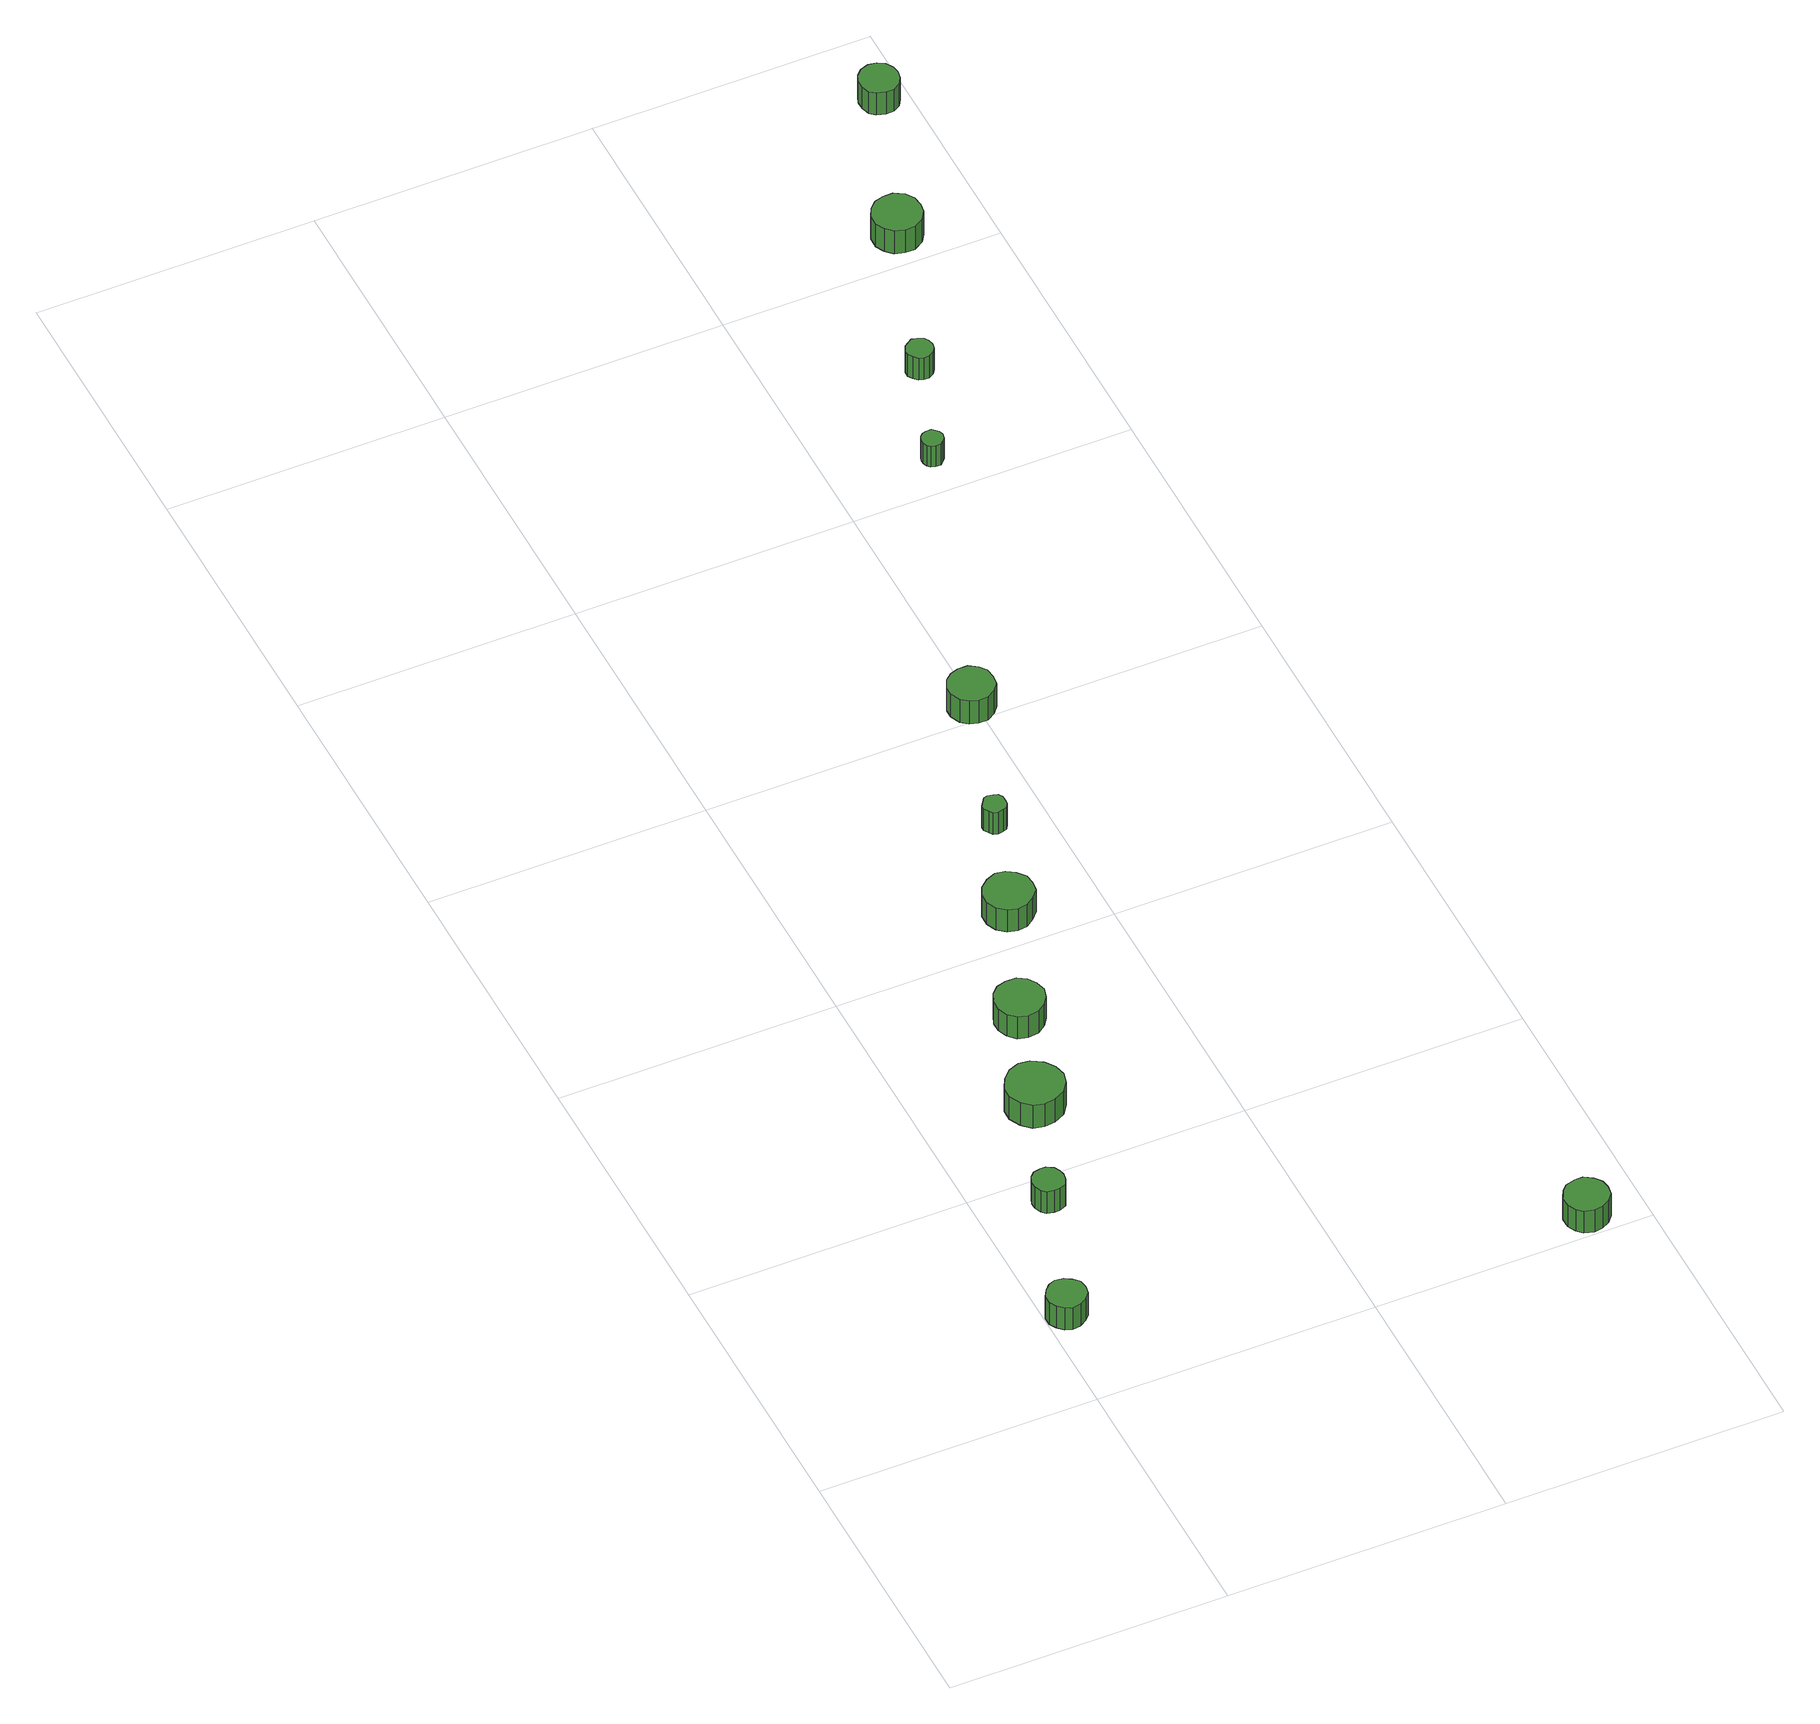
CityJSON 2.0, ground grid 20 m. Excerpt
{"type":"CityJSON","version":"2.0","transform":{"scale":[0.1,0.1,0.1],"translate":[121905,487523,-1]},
"CityObjects":{
"tree1":{"type":"SolitaryVegetationObject","attributes":{"function":"something"},"geometry":[{"type":"MultiSurface","lod":"1","boundaries":[[[0,1,2,3,4,5,6,7,8,9,10,11,12,13,14]],[[15,16,17,18,19,20,21,22,23,24,25,26,27,28,29]],[[0,29,28,1]],[[1,28,27,2]],[[2,27,26,3]],[[3,26,25,4]],[[4,25,24,5]],[[5,24,23,6]],[[6,23,22,7]],[[7,22,21,8]],[[8,21,20,9]],[[9,20,19,10]],[[10,19,18,11]],[[11,18,17,12]],[[12,17,16,13]],[[13,16,15,14]],[[14,15,29,0]]]}]},
"tree2":{"type":"SolitaryVegetationObject","attributes":{"function":"something"},"geometry":[{"type":"MultiSurface","lod":"1","boundaries":[[[30,31,32,33,34,35,36,37,38,39,40,41,42,43,44]],[[45,46,47,48,49,50,51,52,53,54,55,56,57,58,59]],[[30,59,58,31]],[[31,58,57,32]],[[32,57,56,33]],[[33,56,55,34]],[[34,55,54,35]],[[35,54,53,36]],[[36,53,52,37]],[[37,52,51,38]],[[38,51,50,39]],[[39,50,49,40]],[[40,49,48,41]],[[41,48,47,42]],[[42,47,46,43]],[[43,46,45,44]],[[44,45,59,30]]]}]},
"tree3":{"type":"SolitaryVegetationObject","attributes":{"function":"something"},"geometry":[{"type":"MultiSurface","lod":"1","boundaries":[[[60,61,62,63,64,65,66,67,68,69,70,71,72,73,74]],[[75,76,77,78,79,80,81,82,83,84,85,86,87,88,89]],[[60,89,88,61]],[[61,88,87,62]],[[62,87,86,63]],[[63,86,85,64]],[[64,85,84,65]],[[65,84,83,66]],[[66,83,82,67]],[[67,82,81,68]],[[68,81,80,69]],[[69,80,79,70]],[[70,79,78,71]],[[71,78,77,72]],[[72,77,76,73]],[[73,76,75,74]],[[74,75,89,60]]]}]},
"tree4":{"type":"SolitaryVegetationObject","attributes":{"function":"something"},"geometry":[{"type":"MultiSurface","lod":"1","boundaries":[[[90,91,92,93,94,95,96,97,98,99,100,101,102,103,104]],[[105,106,107,108,109,110,111,112,113,114,115,116,117,118,119]],[[90,119,118,91]],[[91,118,117,92]],[[92,117,116,93]],[[93,116,115,94]],[[94,115,114,95]],[[95,114,113,96]],[[96,113,112,97]],[[97,112,111,98]],[[98,111,110,99]],[[99,110,109,100]],[[100,109,108,101]],[[101,108,107,102]],[[102,107,106,103]],[[103,106,105,104]],[[104,105,119,90]]]}]},
"tree5":{"type":"SolitaryVegetationObject","attributes":{"function":"something"},"geometry":[{"type":"MultiSurface","lod":"1","boundaries":[[[120,121,122,123,124,125,126,127,128,129,130,131,132,133,134]],[[135,136,137,138,139,140,141,142,143,144,145,146,147,148,149]],[[120,149,148,121]],[[121,148,147,122]],[[122,147,146,123]],[[123,146,145,124]],[[124,145,144,125]],[[125,144,143,126]],[[126,143,142,127]],[[127,142,141,128]],[[128,141,140,129]],[[129,140,139,130]],[[130,139,138,131]],[[131,138,137,132]],[[132,137,136,133]],[[133,136,135,134]],[[134,135,149,120]]]}]},
"tree6":{"type":"SolitaryVegetationObject","attributes":{"function":"something"},"geometry":[{"type":"MultiSurface","lod":"1","boundaries":[[[150,151,152,153,154,155,156,157,158,159,160,161,162,163,164]],[[165,166,167,168,169,170,171,172,173,174,175,176,177,178,179]],[[150,179,178,151]],[[151,178,177,152]],[[152,177,176,153]],[[153,176,175,154]],[[154,175,174,155]],[[155,174,173,156]],[[156,173,172,157]],[[157,172,171,158]],[[158,171,170,159]],[[159,170,169,160]],[[160,169,168,161]],[[161,168,167,162]],[[162,167,166,163]],[[163,166,165,164]],[[164,165,179,150]]]}]},
"tree7":{"type":"SolitaryVegetationObject","attributes":{"function":"something"},"geometry":[{"type":"MultiSurface","lod":"1","boundaries":[[[180,181,182,183,184,185,186,187,188,189,190,191,192,193,194]],[[195,196,197,198,199,200,201,202,203,204,205,206,207,208,209]],[[180,209,208,181]],[[181,208,207,182]],[[182,207,206,183]],[[183,206,205,184]],[[184,205,204,185]],[[185,204,203,186]],[[186,203,202,187]],[[187,202,201,188]],[[188,201,200,189]],[[189,200,199,190]],[[190,199,198,191]],[[191,198,197,192]],[[192,197,196,193]],[[193,196,195,194]],[[194,195,209,180]]]}]},
"tree8":{"type":"SolitaryVegetationObject","attributes":{"function":"something"},"geometry":[{"type":"MultiSurface","lod":"1","boundaries":[[[210,211,212,213,214,215,216,217,218,219,220,221,222,223,224]],[[225,226,227,228,229,230,231,232,233,234,235,236,237,238,239]],[[210,239,238,211]],[[211,238,237,212]],[[212,237,236,213]],[[213,236,235,214]],[[214,235,234,215]],[[215,234,233,216]],[[216,233,232,217]],[[217,232,231,218]],[[218,231,230,219]],[[219,230,229,220]],[[220,229,228,221]],[[221,228,227,222]],[[222,227,226,223]],[[223,226,225,224]],[[224,225,239,210]]]}]},
"tree9":{"type":"SolitaryVegetationObject","attributes":{"function":"something"},"geometry":[{"type":"MultiSurface","lod":"1","boundaries":[[[240,241,242,243,244,245,246,247,248,249,250,251,252,253,254]],[[255,256,257,258,259,260,261,262,263,264,265,266,267,268,269]],[[240,269,268,241]],[[241,268,267,242]],[[242,267,266,243]],[[243,266,265,244]],[[244,265,264,245]],[[245,264,263,246]],[[246,263,262,247]],[[247,262,261,248]],[[248,261,260,249]],[[249,260,259,250]],[[250,259,258,251]],[[251,258,257,252]],[[252,257,256,253]],[[253,256,255,254]],[[254,255,269,240]]]}]},
"tree10":{"type":"SolitaryVegetationObject","attributes":{"function":"something"},"geometry":[{"type":"MultiSurface","lod":"1","boundaries":[[[270,271,272,273,274,275,276,277,278,279,280,281,282,283,284]],[[285,286,287,288,289,290,291,292,293,294,295,296,297,298,299]],[[270,299,298,271]],[[271,298,297,272]],[[272,297,296,273]],[[273,296,295,274]],[[274,295,294,275]],[[275,294,293,276]],[[276,293,292,277]],[[277,292,291,278]],[[278,291,290,279]],[[279,290,289,280]],[[280,289,288,281]],[[281,288,287,282]],[[282,287,286,283]],[[283,286,285,284]],[[284,285,299,270]]]}]},
"tree11":{"type":"SolitaryVegetationObject","attributes":{"function":"something"},"geometry":[{"type":"MultiSurface","lod":"1","boundaries":[[[300,301,302,303,304,305,306,307,308,309,310,311,312,313,314]],[[315,316,317,318,319,320,321,322,323,324,325,326,327,328,329]],[[300,329,328,301]],[[301,328,327,302]],[[302,327,326,303]],[[303,326,325,304]],[[304,325,324,305]],[[305,324,323,306]],[[306,323,322,307]],[[307,322,321,308]],[[308,321,320,309]],[[309,320,319,310]],[[310,319,318,311]],[[311,318,317,312]],[[312,317,316,313]],[[313,316,315,314]],[[314,315,329,300]]]}]},
"tree12":{"type":"SolitaryVegetationObject","attributes":{"function":"something"},"geometry":[{"type":"MultiSurface","lod":"1","boundaries":[[[330,331,332,333,334,335,336,337,338,339,340,341,342,343,344]],[[345,346,347,348,349,350,351,352,353,354,355,356,357,358,359]],[[330,359,358,331]],[[331,358,357,332]],[[332,357,356,333]],[[333,356,355,334]],[[334,355,354,335]],[[335,354,353,336]],[[336,353,352,337]],[[337,352,351,338]],[[338,351,350,339]],[[339,350,349,340]],[[340,349,348,341]],[[341,348,347,342]],[[342,347,346,343]],[[343,346,345,344]],[[344,345,359,330]]]}]}
},
"vertices":[
[29,79,26],[28,85,26],[24,89,26],[19,92,26],[13,93,26],[8,91,26],[4,87,26],[1,82,26],[1,76,26],[4,71,26],[8,67,26],[13,65,26],[19,66,26],[24,69,26],[28,73,26],[28,73,6],[24,69,6],[19,66,6],[13,65,6],[8,67,6],[4,71,6],[1,76,6],[1,82,6],[4,87,6],[8,91,6],[13,93,6],[19,92,6],[24,89,6],[28,85,6],[29,79,6],
[60,179,26],[59,183,26],[57,187,26],[52,190,26],[48,190,26],[43,189,26],[40,186,26],[38,181,26],[38,177,26],[40,172,26],[43,169,26],[48,168,26],[52,168,26],[57,170,26],[59,174,26],[59,174,6],[57,170,6],[52,168,6],[48,168,6],[43,169,6],[40,172,6],[38,177,6],[38,181,6],[40,186,6],[43,189,6],[48,190,6],[52,190,6],[57,187,6],[59,183,6],[60,179,6],
[99,262,27],[97,270,27],[92,277,27],[84,282,27],[76,283,27],[68,280,27],[62,274,27],[58,266,27],[58,258,27],[62,250,27],[68,244,27],[76,242,27],[84,243,27],[92,247,27],[97,254,27],[97,254,6],[92,247,6],[84,243,6],[76,242,6],[68,244,6],[62,250,6],[58,258,6],[58,266,6],[62,274,6],[68,280,6],[76,283,6],[84,282,6],[92,277,6],[97,270,6],[99,262,6],
[121,339,26],[119,346,26],[115,352,26],[109,356,26],[101,356,26],[94,354,26],[89,349,26],[86,342,26],[86,335,26],[89,328,26],[94,323,26],[101,321,26],[109,322,26],[115,326,26],[119,332,26],[119,332,6],[115,326,6],[109,322,6],[101,321,6],[94,323,6],[89,328,6],[86,335,6],[86,342,6],[89,349,6],[94,354,6],[101,356,6],[109,356,6],[115,352,6],[119,346,6],[121,339,6],
[156,431,26],[155,438,26],[150,444,26],[144,448,26],[137,449,26],[130,446,26],[124,441,26],[121,435,26],[121,427,26],[124,420,26],[130,415,26],[137,413,26],[144,414,26],[150,418,26],[155,424,26],[155,424,6],[150,418,6],[144,414,6],[137,413,6],[130,415,6],[124,420,6],[121,427,6],[121,435,6],[124,441,6],[130,446,6],[137,449,6],[144,448,6],[150,444,6],[155,438,6],[156,431,6],
[172,507,26],[172,511,26],[170,514,26],[167,515,26],[163,516,26],[160,515,26],[158,512,26],[156,509,26],[156,506,26],[158,503,26],[160,500,26],[163,499,26],[167,500,26],[170,501,26],[172,504,26],[172,504,6],[170,501,6],[167,500,6],[163,499,6],[160,500,6],[158,503,6],[156,506,6],[156,509,6],[158,512,6],[160,515,6],[163,516,6],[167,515,6],[170,514,6],[172,511,6],[172,507,6],
[376,18,26],[375,24,26],[371,29,26],[365,33,26],[359,33,26],[352,31,26],[348,27,26],[345,21,26],[345,14,26],[348,8,26],[352,4,26],[359,2,26],[365,3,26],[371,6,26],[375,11,26],[375,11,6],[371,6,6],[365,3,6],[359,2,6],[352,4,6],[348,8,6],[345,14,6],[345,21,6],[348,27,6],[352,31,6],[359,33,6],[365,33,6],[371,29,6],[375,24,6],[376,18,6],
[213,613,27],[212,620,27],[208,625,27],[202,629,27],[195,629,27],[189,627,27],[184,623,27],[181,616,27],[181,610,27],[184,603,27],[189,599,27],[195,597,27],[202,597,27],[208,601,27],[212,606,27],[212,606,6],[208,601,6],[202,597,6],[195,597,6],[189,599,6],[184,603,6],[181,610,6],[181,616,6],[184,623,6],[189,627,6],[195,629,6],[202,629,6],[208,625,6],[212,620,6],[213,613,6],
[279,831,25],[278,834,25],[276,836,25],[274,838,25],[270,838,25],[267,837,25],[265,835,25],[264,832,25],[264,829,25],[265,826,25],[267,824,25],[270,823,25],[274,823,25],[276,825,25],[278,827,25],[278,827,6],[276,825,6],[274,823,6],[270,823,6],[267,824,6],[265,826,6],[264,829,6],[264,832,6],[265,835,6],[267,837,6],[270,838,6],[274,838,6],[276,836,6],[278,834,6],[279,831,6],
[308,908,26],[307,912,26],[305,915,26],[301,917,26],[297,918,26],[294,916,26],[291,914,26],[289,910,26],[289,906,26],[291,903,26],[294,900,26],[297,899,26],[301,899,26],[305,901,26],[307,904,26],[307,904,6],[305,901,6],[301,899,6],[297,899,6],[294,900,6],[291,903,6],[289,906,6],[289,910,6],[291,914,6],[294,916,6],[297,918,6],[301,917,6],[305,915,6],[307,912,6],[308,908,6],
[355,1027,27],[354,1034,27],[350,1040,27],[343,1044,27],[336,1044,27],[329,1042,27],[324,1037,27],[321,1031,27],[321,1023,27],[324,1017,27],[329,1012,27],[336,1010,27],[343,1010,27],[350,1014,27],[354,1020,27],[354,1020,6],[350,1014,6],[343,1010,6],[336,1010,6],[329,1012,6],[324,1017,6],[321,1023,6],[321,1031,6],[324,1037,6],[329,1042,6],[336,1044,6],[343,1044,6],[350,1040,6],[354,1034,6],[355,1027,6],
[394,1145,26],[393,1150,26],[390,1155,26],[385,1158,26],[379,1159,26],[373,1157,26],[369,1153,26],[367,1148,26],[367,1142,26],[369,1136,26],[373,1133,26],[379,1131,26],[385,1131,26],[390,1134,26],[393,1139,26],[393,1139,6],[390,1134,6],[385,1131,6],[379,1131,6],[373,1133,6],[369,1136,6],[367,1142,6],[367,1148,6],[369,1153,6],[373,1157,6],[379,1159,6],[385,1158,6],[390,1155,6],[393,1150,6],[394,1145,6]
]}
